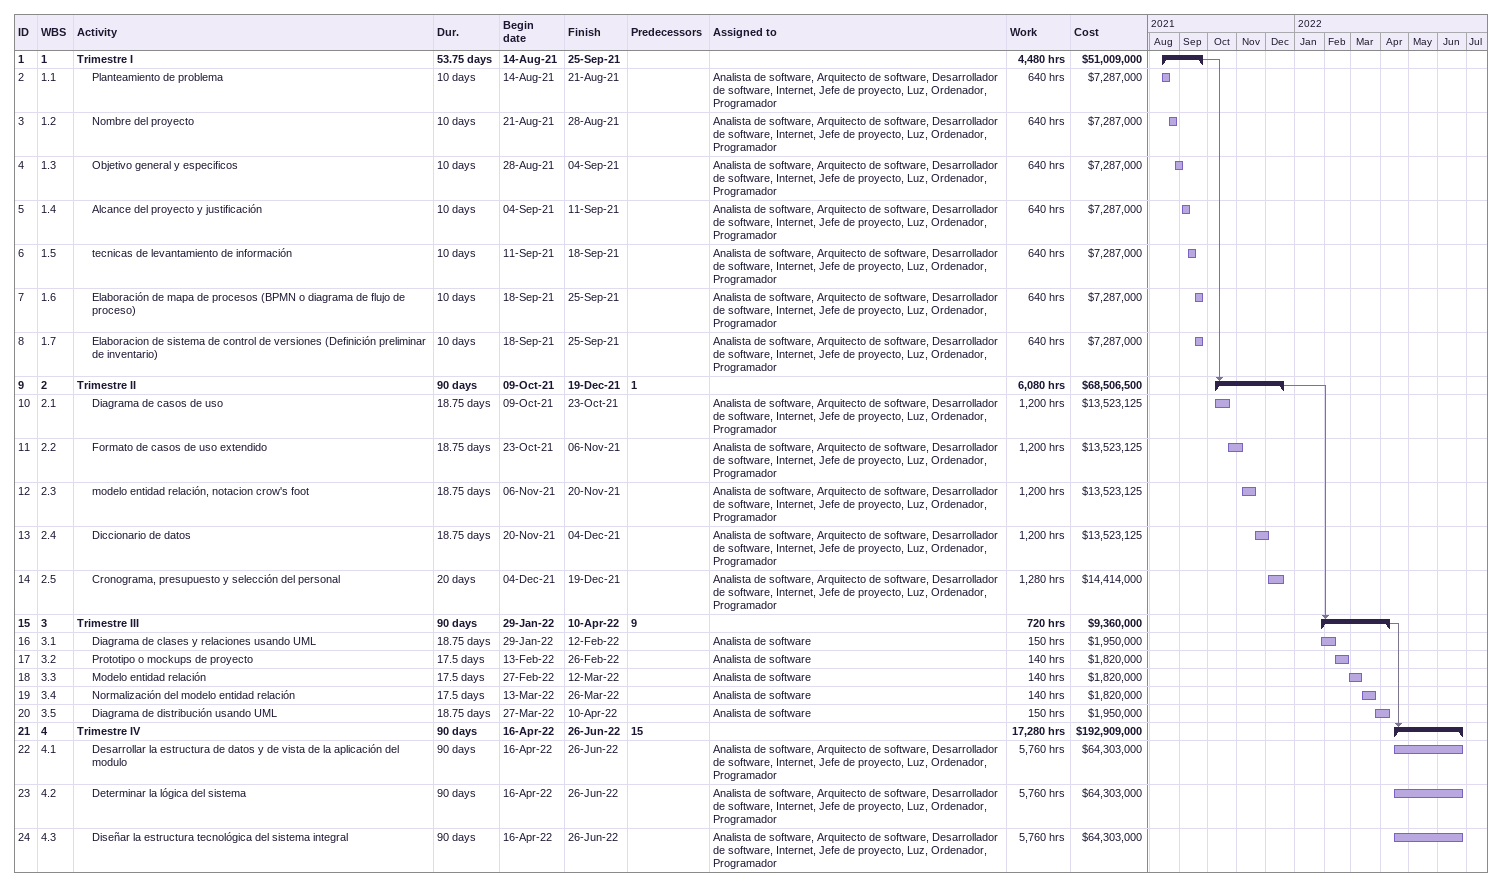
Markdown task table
| ID | WBS | Task | Duration | Start | Finish | Predecessors | Resources | Work (h) | Cost ($) |
|---|---|---|---|---|---|---|---|---|---|
| 1 | 1 | **Trimestre I** | 53.75d | 2021-08-14 | 2021-09-25 |  |  | 4480 | 51009000 |
| 2 | 1.1 | Planteamiento de problema | 10d | 2021-08-14 | 2021-08-21 |  | Analista de software, Arquitecto de software, Desarrollador de software, Internet, Jefe de proyecto, Luz, Ordenador, Programador | 640 | 7287000 |
| 3 | 1.2 | Nombre del proyecto | 10d | 2021-08-21 | 2021-08-28 |  | Analista de software, Arquitecto de software, Desarrollador de software, Internet, Jefe de proyecto, Luz, Ordenador, Programador | 640 | 7287000 |
| 4 | 1.3 | Objetivo general y especificos | 10d | 2021-08-28 | 2021-09-04 |  | Analista de software, Arquitecto de software, Desarrollador de software, Internet, Jefe de proyecto, Luz, Ordenador, Programador | 640 | 7287000 |
| 5 | 1.4 | Alcance del proyecto y justificación | 10d | 2021-09-04 | 2021-09-11 |  | Analista de software, Arquitecto de software, Desarrollador de software, Internet, Jefe de proyecto, Luz, Ordenador, Programador | 640 | 7287000 |
| 6 | 1.5 | tecnicas de levantamiento de información | 10d | 2021-09-11 | 2021-09-18 |  | Analista de software, Arquitecto de software, Desarrollador de software, Internet, Jefe de proyecto, Luz, Ordenador, Programador | 640 | 7287000 |
| 7 | 1.6 | Elaboración de mapa de procesos (BPMN o diagrama de flujo de proceso) | 10d | 2021-09-18 | 2021-09-25 |  | Analista de software, Arquitecto de software, Desarrollador de software, Internet, Jefe de proyecto, Luz, Ordenador, Programador | 640 | 7287000 |
| 8 | 1.7 | Elaboracion de sistema de control de versiones (Definición preliminar de inventario) | 10d | 2021-09-18 | 2021-09-25 |  | Analista de software, Arquitecto de software, Desarrollador de software, Internet, Jefe de proyecto, Luz, Ordenador, Programador | 640 | 7287000 |
| 9 | 2 | **Trimestre II** | 90d | 2021-10-09 | 2021-12-19 | 1 |  | 6080 | 68506500 |
| 10 | 2.1 | Diagrama de casos de uso | 18.75d | 2021-10-09 | 2021-10-23 |  | Analista de software, Arquitecto de software, Desarrollador de software, Internet, Jefe de proyecto, Luz, Ordenador, Programador | 1200 | 13523125 |
| 11 | 2.2 | Formato de casos de uso extendido | 18.75d | 2021-10-23 | 2021-11-06 |  | Analista de software, Arquitecto de software, Desarrollador de software, Internet, Jefe de proyecto, Luz, Ordenador, Programador | 1200 | 13523125 |
| 12 | 2.3 | modelo entidad relación, notacion crow's foot | 18.75d | 2021-11-06 | 2021-11-20 |  | Analista de software, Arquitecto de software, Desarrollador de software, Internet, Jefe de proyecto, Luz, Ordenador, Programador | 1200 | 13523125 |
| 13 | 2.4 | Diccionario de datos | 18.75d | 2021-11-20 | 2021-12-04 |  | Analista de software, Arquitecto de software, Desarrollador de software, Internet, Jefe de proyecto, Luz, Ordenador, Programador | 1200 | 13523125 |
| 14 | 2.5 | Cronograma, presupuesto y selección del personal | 20d | 2021-12-04 | 2021-12-19 |  | Analista de software, Arquitecto de software, Desarrollador de software, Internet, Jefe de proyecto, Luz, Ordenador, Programador | 1280 | 14414000 |
| 15 | 3 | **Trimestre III** | 90d | 2022-01-29 | 2022-04-10 | 9 |  | 720 | 9360000 |
| 16 | 3.1 | Diagrama de clases y relaciones usando UML | 18.75d | 2022-01-29 | 2022-02-12 |  | Analista de software | 150 | 1950000 |
| 17 | 3.2 | Prototipo o mockups de proyecto | 17.5d | 2022-02-13 | 2022-02-26 |  | Analista de software | 140 | 1820000 |
| 18 | 3.3 | Modelo entidad relación | 17.5d | 2022-02-27 | 2022-03-12 |  | Analista de software | 140 | 1820000 |
| 19 | 3.4 | Normalización del modelo entidad relación | 17.5d | 2022-03-13 | 2022-03-26 |  | Analista de software | 140 | 1820000 |
| 20 | 3.5 | Diagrama de distribución usando UML | 18.75d | 2022-03-27 | 2022-04-10 |  | Analista de software | 150 | 1950000 |
| 21 | 4 | **Trimestre IV** | 90d | 2022-04-16 | 2022-06-26 | 15 |  | 17280 | 192909000 |
| 22 | 4.1 | Desarrollar la estructura de datos y de vista de la aplicación del modulo | 90d | 2022-04-16 | 2022-06-26 |  | Analista de software, Arquitecto de software, Desarrollador de software, Internet, Jefe de proyecto, Luz, Ordenador, Programador | 5760 | 64303000 |
| 23 | 4.2 | Determinar la lógica del sistema | 90d | 2022-04-16 | 2022-06-26 |  | Analista de software, Arquitecto de software, Desarrollador de software, Internet, Jefe de proyecto, Luz, Ordenador, Programador | 5760 | 64303000 |
| 24 | 4.3 | Diseñar la estructura tecnológica del sistema integral | 90d | 2022-04-16 | 2022-06-26 |  | Analista de software, Arquitecto de software, Desarrollador de software, Internet, Jefe de proyecto, Luz, Ordenador, Programador | 5760 | 64303000 |
